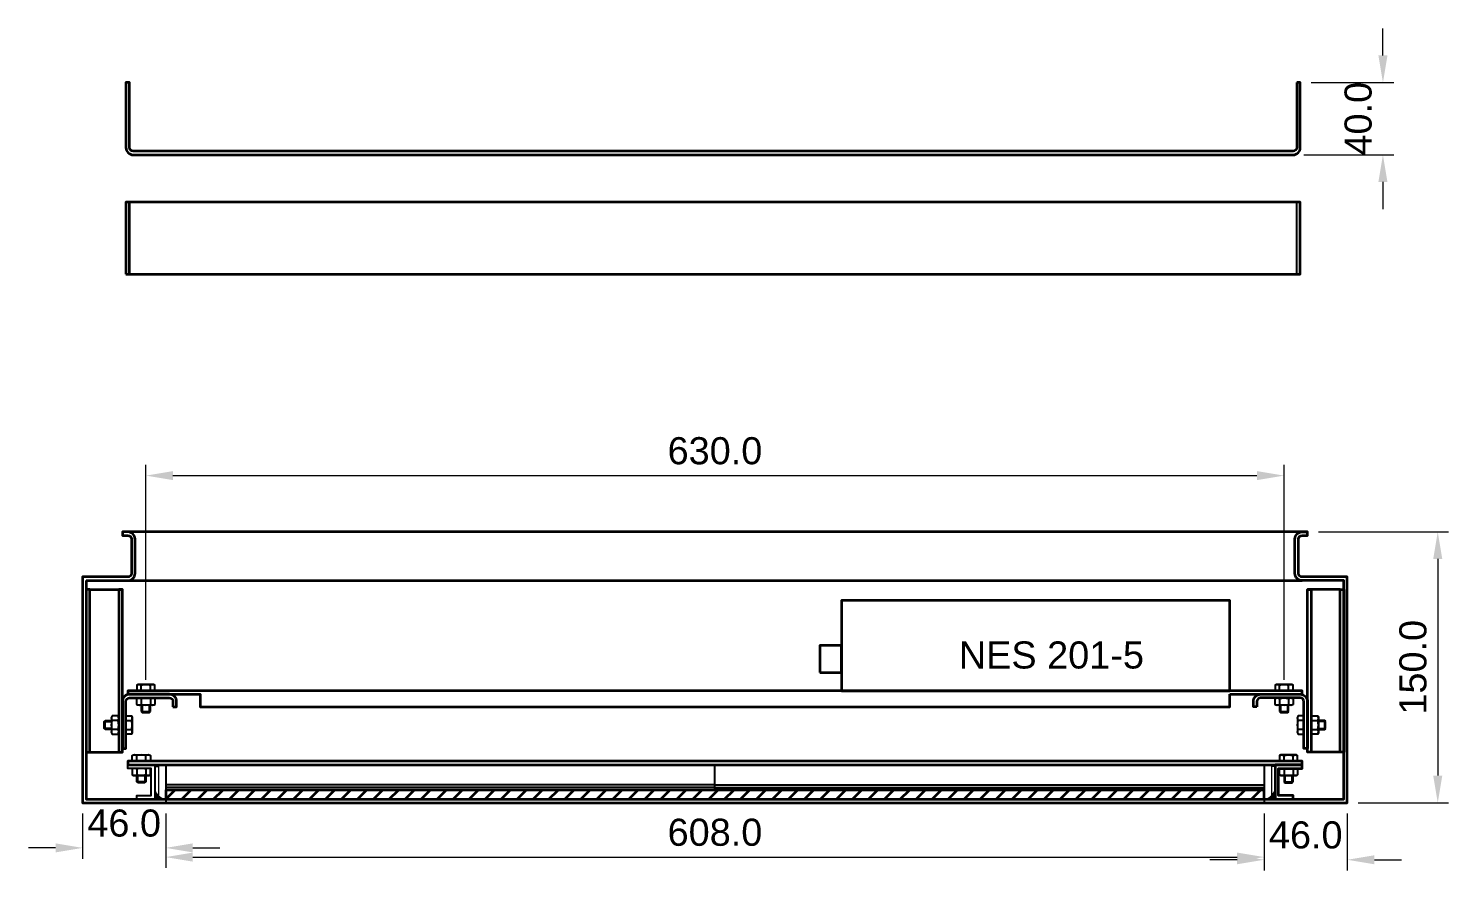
# Model space of a CAD drawing. Header units: inches. Extents: x 49419 to 111780, y 786065 to 1579898.
# Drawn here: x 58484 to 59270, y 787617 to 788084 of the extents above; entities that cross this region are included whole.
import ezdxf

# ---------------------------------------------------------------- set-up
doc = ezdxf.new("R2010")
doc.units = ezdxf.units.IN
doc.header["$MEASUREMENT"] = 0
doc.header["$PDMODE"] = 35
doc.header["$PDSIZE"] = -3
doc.layers.add('cutout', color=2, linetype='Continuous')
doc.layers.add('LED', color=1, linetype='Continuous')
for name, color, linetype, lineweight in [('Nep V', 1, 'Continuous', 35), ('tbi', 7, 'Continuous', 20), ('Thanh chiu luc', 5, 'Continuous', 25)]:
    doc.layers.add(name, color=color, linetype=linetype, lineweight=lineweight)
doc.styles.add('Arial1', font='arial.ttf', dxfattribs={"height": 6})
doc.styles.add('Arial3', font='arial.ttf', dxfattribs={"height": 15})
doc.dimstyles.new('Copy(5) of bom TL3-1', dxfattribs={"dimtxt": 15, "dimasz": 15, "dimexe": 6, "dimexo": 6, "dimgap": 6, "dimtad": 1, "dimdec": 1, "dimlfac": 0.333333, "dimzin": 0, "dimdsep": 46, "dimtxsty": 'Arial3', "dimcen": 0.09, "dimclrd": 8, "dimclre": 9, "dimclrt": 5, "dimadec": 0, "dimazin": 0, "dimtfac": 1, "dimtdec": 1, "dimtix": 1, "dimtofl": 0, "dimtmove": 0, "dimatfit": 3, "dimfxl": 1, "dimtolj": 1, "dimtzin": 0, "dimlwd": 0, "dimlwe": 0, "dimarcsym": 0})

# ---------------------------------------------------------------- blocks, each defined once
blk = doc.blocks.new('led P3.75 bottom')
at = {"layer": 'LED', "color": 1, "linetype": 'Continuous'}
for p, q in [((304, -11), (0, -11)), ((304, -12.5), (0, -12.5))]:
    blk.add_line(p, q, dxfattribs=at)
blk.add_lwpolyline([(0, 0), (0, -14), (304, -14), (304, 0)], close=True, dxfattribs=at)
blk = doc.blocks.new('*D377')
at = {"layer": 'cutout', "color": 8, "linetype": 'Continuous', "lineweight": 0}
for p, q in [((59234.07, 788068.64), (59234.07, 788083.64)), ((59234.07, 787998.64), (59234.07, 787983.64))]:
    blk.add_line(p, q, dxfattribs=at)
at = {"layer": 'cutout', "color": 9, "linetype": 'Continuous', "lineweight": 0}
for p, q in [((59194.34, 788053.64), (59240.07, 788053.64)), ((59190.34, 788013.64), (59240.07, 788013.64))]:
    blk.add_line(p, q, dxfattribs=at)
at = {"layer": 'cutout', "color": 8, "linetype": 'Continuous'}
for points in [[(59231.57, 788068.64), (59236.57, 788068.64), (59234.07, 788053.64)], [(59231.57, 787998.64), (59236.57, 787998.64), (59234.07, 788013.64)]]:
    blk.add_solid(points, dxfattribs=at)
at = {"layer": 'Defpoints', "color": 0, "linetype": 'Continuous'}
for p in [(59188.34, 788053.64), (59184.34, 788013.64), (59234.07, 788013.64)]:
    blk.add_point(p, dxfattribs=at)
at = {"layer": 'cutout', "color": 5, "linetype": 'Continuous', "insert": (59220.41, 788033.64), "char_height": 15, "attachment_point": 5, "rotation": 90, "style": 'Arial3'}
blk.add_mtext('\\A1;40.0', dxfattribs=at)
blk = doc.blocks.new('*D379')
at = {"layer": 'Defpoints', "color": 0, "linetype": 'Continuous'}
for p in [(59179.34, 787836.07), (58549.34, 787717.01), (59179.34, 787717.01)]:
    blk.add_point(p, dxfattribs=at)
at = {"layer": 'Nep V', "color": 9, "linetype": 'Continuous', "lineweight": 0}
for p, q in [((58549.34, 787723.01), (58549.34, 787842.07)), ((59179.34, 787723.01), (59179.34, 787842.07))]:
    blk.add_line(p, q, dxfattribs=at)
at = {"layer": 'Nep V', "color": 8, "linetype": 'Continuous', "lineweight": 0}
blk.add_line((58564.34, 787836.07), (59164.34, 787836.07), dxfattribs=at)
at = {"layer": 'Nep V', "color": 8, "linetype": 'Continuous'}
for points in [[(58564.34, 787838.57), (58564.34, 787833.57), (58549.34, 787836.07)], [(59164.34, 787838.57), (59164.34, 787833.57), (59179.34, 787836.07)]]:
    blk.add_solid(points, dxfattribs=at)
at = {"layer": 'Nep V', "color": 5, "linetype": 'Continuous', "insert": (58864.34, 787849.74), "char_height": 15, "attachment_point": 5, "style": 'Arial3'}
blk.add_mtext('\\A1;630.0', dxfattribs=at)
blk = doc.blocks.new('*D380')
at = {"layer": 'Defpoints', "color": 0, "linetype": 'Continuous'}
for p in [(58514.34, 787654.97), (58560.34, 787654.97), (58514.34, 787629.98)]:
    blk.add_point(p, dxfattribs=at)
at = {"layer": 'Nep V', "color": 9, "linetype": 'Continuous', "lineweight": 0}
for p, q in [((58514.34, 787648.97), (58514.34, 787623.98)), ((58560.34, 787648.97), (58560.34, 787623.98))]:
    blk.add_line(p, q, dxfattribs=at)
at = {"layer": 'Nep V', "color": 8, "linetype": 'Continuous', "lineweight": 0}
for p, q in [((58499.34, 787629.98), (58484.34, 787629.98)), ((58575.34, 787629.98), (58590.34, 787629.98))]:
    blk.add_line(p, q, dxfattribs=at)
at = {"layer": 'Nep V', "color": 8, "linetype": 'Continuous'}
for points in [[(58499.34, 787632.48), (58499.34, 787627.48), (58514.34, 787629.98)], [(58575.34, 787632.48), (58575.34, 787627.48), (58560.34, 787629.98)]]:
    blk.add_solid(points, dxfattribs=at)
at = {"layer": 'Nep V', "color": 5, "linetype": 'Continuous', "insert": (58537.34, 787643.63), "char_height": 15, "attachment_point": 5, "style": 'Arial3'}
blk.add_mtext('\\A1;46.0', dxfattribs=at)
blk = doc.blocks.new('*D381')
at = {"layer": 'Defpoints', "color": 0, "linetype": 'Continuous'}
for p in [(59168.34, 787654.97), (59214.34, 787654.97), (59214.34, 787623.41)]:
    blk.add_point(p, dxfattribs=at)
at = {"layer": 'Nep V', "color": 9, "linetype": 'Continuous', "lineweight": 0}
for p, q in [((59168.34, 787648.97), (59168.34, 787617.41)), ((59214.34, 787648.97), (59214.34, 787617.41))]:
    blk.add_line(p, q, dxfattribs=at)
at = {"layer": 'Nep V', "color": 8, "linetype": 'Continuous', "lineweight": 0}
for p, q in [((59153.34, 787623.41), (59138.34, 787623.41)), ((59229.34, 787623.41), (59244.34, 787623.41))]:
    blk.add_line(p, q, dxfattribs=at)
at = {"layer": 'Nep V', "color": 8, "linetype": 'Continuous'}
for points in [[(59153.34, 787625.91), (59153.34, 787620.91), (59168.34, 787623.41)], [(59229.34, 787625.91), (59229.34, 787620.91), (59214.34, 787623.41)]]:
    blk.add_solid(points, dxfattribs=at)
at = {"layer": 'Nep V', "color": 5, "linetype": 'Continuous', "insert": (59191.34, 787637.07), "char_height": 15, "attachment_point": 5, "style": 'Arial3'}
blk.add_mtext('\\A1;46.0', dxfattribs=at)
blk = doc.blocks.new('*D382')
at = {"layer": 'Defpoints', "color": 0, "linetype": 'Continuous'}
for p in [(58560.34, 787654.97), (59168.34, 787654.97), (59168.34, 787624.88)]:
    blk.add_point(p, dxfattribs=at)
at = {"layer": 'Nep V', "color": 9, "linetype": 'Continuous', "lineweight": 0}
for p, q in [((58560.34, 787648.97), (58560.34, 787618.88)), ((59168.34, 787648.97), (59168.34, 787618.88))]:
    blk.add_line(p, q, dxfattribs=at)
at = {"layer": 'Nep V', "color": 8, "linetype": 'Continuous', "lineweight": 0}
blk.add_line((58575.34, 787624.88), (59153.34, 787624.88), dxfattribs=at)
at = {"layer": 'Nep V', "color": 8, "linetype": 'Continuous'}
for points in [[(58575.34, 787627.38), (58575.34, 787622.38), (58560.34, 787624.88)], [(59153.34, 787627.38), (59153.34, 787622.38), (59168.34, 787624.88)]]:
    blk.add_solid(points, dxfattribs=at)
at = {"layer": 'Nep V', "color": 5, "linetype": 'Continuous', "insert": (58864.34, 787638.54), "char_height": 15, "attachment_point": 5, "style": 'Arial3'}
blk.add_mtext('\\A1;608.0', dxfattribs=at)
blk = doc.blocks.new('*D401')
at = {"layer": 'Defpoints', "color": 0, "linetype": 'Continuous'}
for p in [(59192.34, 787804.97), (59214.34, 787654.97), (59264.41, 787654.97)]:
    blk.add_point(p, dxfattribs=at)
at = {"layer": 'Nep V', "color": 9, "linetype": 'Continuous', "lineweight": 0}
for p, q in [((59198.34, 787804.97), (59270.41, 787804.97)), ((59220.34, 787654.97), (59270.41, 787654.97))]:
    blk.add_line(p, q, dxfattribs=at)
at = {"layer": 'Nep V', "color": 8, "linetype": 'Continuous', "lineweight": 0}
blk.add_line((59264.41, 787789.97), (59264.41, 787669.97), dxfattribs=at)
at = {"layer": 'Nep V', "color": 8, "linetype": 'Continuous'}
for points in [[(59261.91, 787789.97), (59266.91, 787789.97), (59264.41, 787804.97)], [(59261.91, 787669.97), (59266.91, 787669.97), (59264.41, 787654.97)]]:
    blk.add_solid(points, dxfattribs=at)
at = {"layer": 'Nep V', "color": 5, "linetype": 'Continuous', "insert": (59250.76, 787729.97), "char_height": 15, "attachment_point": 5, "rotation": 90, "style": 'Arial3'}
blk.add_mtext('\\A1;150.0', dxfattribs=at)

msp = doc.modelspace()

# ---------------------------------------------------------------- hatches: boundary and pattern name
at = {"layer": 'Nep V', "linetype": 'Continuous'}
h = msp.add_hatch(dxfattribs=at)
h.set_pattern_fill('ANSI31', color=1, scale=50, style=0)
h.set_pattern_definition([(45, (2352.3143, 0), (-4.41941738, 4.41941738), [])])
h.paths.add_polyline_path([(58560.34, 787656.97), (59168.34, 787656.97), (59168.34, 787661.97), (58560.34, 787661.97)])
at = {"layer": 'tbi', "linetype": 'Continuous'}
h = msp.add_hatch(color=5, dxfattribs=at)
h.dxf.hatch_style = 1
h.paths.add_polyline_path([(58554.34, 787661.97), (58554.34, 787656.97), (58559.62, 787656.97, -0.266754)])
h = msp.add_hatch(color=5, dxfattribs=at)
h.dxf.hatch_style = 1
h.paths.add_polyline_path([(59174.34, 787661.97), (59174.34, 787656.97), (59169.05, 787656.97, 0.266754)])

# ---------------------------------------------------------------- linework, layer by layer
at = {"color": 8, "linetype": 'Continuous'}
for points in [[(58554.34, 787717.01), (58554.34, 787720.14), (58553.7, 787720.51), (58544.97, 787720.51), (58544.34, 787720.14), (58544.34, 787717.01)], [(59184.34, 787717.01), (59184.34, 787720.14), (59183.7, 787720.51), (59174.97, 787720.51), (59174.34, 787720.14), (59174.34, 787717.01)], [(58554.34, 787709.37), (58553.7, 787709.01), (58544.97, 787709.01), (58544.34, 787709.37), (58544.34, 787712.64), (58544.97, 787713.01), (58553.7, 787713.01), (58554.34, 787712.64)], [(59184.34, 787709.37), (59183.7, 787709.01), (59174.97, 787709.01), (59174.34, 787709.37), (59174.34, 787712.64), (59174.97, 787713.01), (59183.7, 787713.01), (59184.34, 787712.64)], [(58530.7, 787703.01), (58530.34, 787702.37), (58530.34, 787693.64), (58530.7, 787693.01), (58533.97, 787693.01), (58534.34, 787693.64), (58534.34, 787702.37), (58533.97, 787703.01)], [(58538.34, 787703.01), (58541.47, 787703.01), (58541.84, 787702.37), (58541.84, 787693.64), (58541.47, 787693.01), (58538.34, 787693.01)], [(59190.34, 787703.01), (59187.2, 787703.01), (59186.84, 787702.37), (59186.84, 787693.64), (59187.2, 787693.01), (59190.34, 787693.01)], [(59197.97, 787703.01), (59198.34, 787702.37), (59198.34, 787693.64), (59197.97, 787693.01), (59194.7, 787693.01), (59194.34, 787693.64), (59194.34, 787702.37), (59194.7, 787703.01)], [(58541.84, 787677.97), (58541.84, 787681.1), (58542.47, 787681.47), (58551.2, 787681.47), (58551.84, 787681.1), (58551.84, 787677.97)], [(59186.84, 787677.97), (59186.84, 787681.1), (59186.2, 787681.47), (59177.47, 787681.47), (59176.84, 787681.1), (59176.84, 787677.97)], [(58541.84, 787670.34), (58542.47, 787669.97), (58551.2, 787669.97), (58551.84, 787670.34), (58551.84, 787673.6), (58551.2, 787673.97), (58542.47, 787673.97), (58541.84, 787673.6)], [(59186.84, 787670.34), (59186.2, 787669.97), (59177.47, 787669.97), (59176.84, 787670.34), (59176.84, 787673.6), (59177.47, 787673.97), (59186.2, 787673.97), (59186.84, 787673.6)]]:
    msp.add_lwpolyline(points, close=True, dxfattribs=at)
for points in [[(58544.34, 787720.14, -0.2948), (58546.84, 787720.14, -0.1474), (58551.84, 787720.14, -0.2948), (58554.34, 787720.14, -0.2948)], [(59174.34, 787720.14, -0.2948), (59176.84, 787720.14, -0.1474), (59181.84, 787720.14, -0.2948), (59184.34, 787720.14, -0.2948)], [(58544.34, 787712.64, -0.2948), (58546.84, 787712.64, -0.1474), (58551.84, 787712.64, -0.2948), (58554.34, 787712.64, -0.2948)], [(58544.34, 787709.37, 0.2948), (58546.84, 787709.37, 0.1474), (58551.84, 787709.37, 0.2948), (58554.34, 787709.37, 0.2948)], [(59174.34, 787712.64, -0.2948), (59176.84, 787712.64, -0.1474), (59181.84, 787712.64, -0.2948), (59184.34, 787712.64, -0.2948)], [(59174.34, 787709.37, 0.2948), (59176.84, 787709.37, 0.1474), (59181.84, 787709.37, 0.2948), (59184.34, 787709.37, 0.2948)], [(58530.7, 787693.01, -0.2948), (58530.7, 787695.51, -0.1474), (58530.7, 787700.51, -0.2948), (58530.7, 787703.01, -0.2948)], [(58533.97, 787693.01, 0.2948), (58533.97, 787695.51, 0.1474), (58533.97, 787700.51, 0.2948), (58533.97, 787703.01, 0.2948)], [(58541.47, 787693.01, 0.2948), (58541.47, 787695.51, 0.1474), (58541.47, 787700.51, 0.2948), (58541.47, 787703.01, 0.2948)], [(59187.2, 787693.01, -0.2948), (59187.2, 787695.51, -0.1474), (59187.2, 787700.51, -0.2948), (59187.2, 787703.01, -0.2948)], [(59194.7, 787693.01, -0.2948), (59194.7, 787695.51, -0.1474), (59194.7, 787700.51, -0.2948), (59194.7, 787703.01, -0.2948)], [(59197.97, 787693.01, 0.2948), (59197.97, 787695.51, 0.1474), (59197.97, 787700.51, 0.2948), (59197.97, 787703.01, 0.2948)], [(58551.84, 787681.1, 0.2948), (58549.34, 787681.1, 0.1474), (58544.34, 787681.1, 0.2948), (58541.84, 787681.1, 0.2948)], [(59176.84, 787681.1, -0.2948), (59179.34, 787681.1, -0.1474), (59184.34, 787681.1, -0.2948), (59186.84, 787681.1, -0.2948)], [(58551.84, 787673.6, 0.2948), (58549.34, 787673.6, 0.1474), (58544.34, 787673.6, 0.2948), (58541.84, 787673.6, 0.2948)], [(58551.84, 787670.34, -0.2948), (58549.34, 787670.34, -0.1474), (58544.34, 787670.34, -0.2948), (58541.84, 787670.34, -0.2948)], [(59176.84, 787673.6, -0.2948), (59179.34, 787673.6, -0.1474), (59184.34, 787673.6, -0.2948), (59186.84, 787673.6, -0.2948)], [(59176.84, 787670.34, 0.2948), (59179.34, 787670.34, 0.1474), (59184.34, 787670.34, 0.2948), (59186.84, 787670.34, 0.2948)]]:
    msp.add_lwpolyline(points, format="xyb", dxfattribs=at)
for points in [[(58546.84, 787717.01), (58546.84, 787720.14)], [(58551.84, 787717.01), (58551.84, 787720.14)], [(59176.84, 787717.01), (59176.84, 787720.14)], [(59181.84, 787717.01), (59181.84, 787720.14)], [(58546.84, 787712.64), (58546.84, 787709.37)], [(58551.84, 787712.64), (58551.84, 787709.37)], [(59176.84, 787712.64), (59176.84, 787709.37)], [(59181.84, 787712.64), (59181.84, 787709.37)], [(58533.97, 787700.51), (58530.7, 787700.51)], [(58538.34, 787700.51), (58541.47, 787700.51)], [(59190.34, 787700.51), (59187.2, 787700.51)], [(59194.7, 787700.51), (59197.97, 787700.51)], [(58533.97, 787695.51), (58530.7, 787695.51)], [(58538.34, 787695.51), (58541.47, 787695.51)], [(59190.34, 787695.51), (59187.2, 787695.51)], [(59194.7, 787695.51), (59197.97, 787695.51)], [(58544.34, 787677.97), (58544.34, 787681.1)], [(58549.34, 787677.97), (58549.34, 787681.1)], [(59179.34, 787677.97), (59179.34, 787681.1)], [(59184.34, 787677.97), (59184.34, 787681.1)], [(58544.34, 787673.6), (58544.34, 787670.34)], [(58549.34, 787673.6), (58549.34, 787670.34)], [(59179.34, 787673.6), (59179.34, 787670.34)], [(59184.34, 787673.6), (59184.34, 787670.34)]]:
    msp.add_lwpolyline(points, dxfattribs=at)
at = {"layer": 'cutout', "color": 1, "linetype": 'Continuous'}
for p, q in [((59186.34, 787947.52), (59186.34, 787987.52)), ((58560.34, 787656.97), (58560.34, 787654.97)), ((59168.34, 787656.97), (59168.34, 787654.97))]:
    msp.add_line(p, q, dxfattribs=at)
msp.add_lwpolyline([(58554.34, 787656.97), (58544.34, 787656.97), (58544.34, 787658.97), (58552.34, 787658.97), (58552.34, 787673.97), (58539.34, 787673.97), (58539.34, 787675.97), (58554.34, 787675.97)], close=True, dxfattribs=at)
at = {"layer": 'Nep V', "color": 1, "linetype": 'Continuous'}
for p, q in [((58540.34, 787947.52), (58540.34, 787987.52)), ((58539.34, 787777.97), (59189.34, 787777.97))]:
    msp.add_line(p, q, dxfattribs=at)
at = {"layer": 'Nep V', "linetype": 'Continuous'}
for p, q in [((58518.34, 787772.97), (58536.34, 787772.97)), ((59210.34, 787772.97), (59192.34, 787772.97)), ((58518.34, 787682.97), (58536.34, 787682.97)), ((59210.34, 787682.97), (59192.34, 787682.97))]:
    msp.add_line(p, q, dxfattribs=at)
at = {"layer": 'Nep V', "color": 1, "linetype": 'Continuous'}
for points in [[(59186.34, 788053.64), (59186.34, 788017.64, -0.414214), (59184.34, 788015.64), (58542.34, 788015.64, -0.414214), (58540.34, 788017.64), (58540.34, 788053.64), (58538.34, 788053.64), (58538.34, 788017.64, 0.414214), (58542.34, 788013.64), (59184.34, 788013.64, 0.414214), (59188.34, 788017.64), (59188.34, 788053.64), (59186.34, 788053.64)], [(59187.34, 787800.97, -0.414214), (59189.34, 787802.97), (59192.34, 787802.97), (59192.34, 787804.97), (58536.34, 787804.97), (58536.34, 787802.97), (58539.34, 787802.97, -0.414214), (58541.34, 787800.97), (58541.34, 787781.97, -0.414214), (58539.34, 787779.97), (58514.34, 787779.97), (58514.34, 787654.97), (59214.34, 787654.97), (59214.34, 787779.97), (59189.34, 787779.97, -0.414214), (59187.34, 787781.97), (59187.34, 787800.97)], [(58516.34, 787777.97), (58516.34, 787656.97), (59212.34, 787656.97), (59212.34, 787777.97), (59189.34, 787777.97, -0.414214), (59185.34, 787781.97), (59185.34, 787800.97, -0.414214), (59189.34, 787804.97), (59192.34, 787804.97)], [(58516.34, 787777.97), (58539.34, 787777.97, 0.414214), (58543.34, 787781.97), (58543.34, 787800.97, 0.414214), (58539.34, 787804.97), (58536.34, 787804.97)], [(58564.34, 787708.01), (58566.34, 787708.01), (58566.34, 787711.01, 0.414214), (58562.34, 787715.01), (58540.34, 787715.01, 0.414214), (58536.34, 787711.01), (58536.34, 787685.01), (58538.34, 787685.01), (58538.34, 787711.01, -0.414214), (58540.34, 787713.01), (58562.34, 787713.01, -0.414214), (58564.34, 787711.01), (58564.34, 787708.01)], [(59164.34, 787708.01), (59162.34, 787708.01), (59162.34, 787711.01, -0.414214), (59166.34, 787715.01), (59188.34, 787715.01, -0.414214), (59192.34, 787711.01), (59192.34, 787685.01), (59190.34, 787685.01), (59190.34, 787711.01, 0.414214), (59188.34, 787713.01), (59166.34, 787713.01, 0.414214), (59164.34, 787711.01), (59164.34, 787708.01)]]:
    msp.add_lwpolyline(points, format="xyb", dxfattribs=at)
for points in [[(58538.34, 787947.52), (59188.34, 787947.52), (59188.34, 787987.52), (58538.34, 787987.52)], [(58516.34, 787682.97), (58518.34, 787682.97), (58518.34, 787772.97), (58516.34, 787772.97)], [(58534.34, 787682.97), (58536.34, 787682.97), (58536.34, 787772.97), (58534.34, 787772.97)], [(59194.34, 787682.97), (59192.34, 787682.97), (59192.34, 787772.97), (59194.34, 787772.97)], [(59212.34, 787682.97), (59210.34, 787682.97), (59210.34, 787772.97), (59212.34, 787772.97)], [(58539.34, 787675.97), (59189.34, 787675.97), (59189.34, 787677.97), (58539.34, 787677.97)], [(59174.34, 787656.97), (59184.34, 787656.97), (59184.34, 787658.97), (59176.34, 787658.97), (59176.34, 787673.97), (59189.34, 787673.97), (59189.34, 787675.97), (59174.34, 787675.97)], [(58560.34, 787656.97), (59168.34, 787656.97), (59168.34, 787661.97), (58560.34, 787661.97)]]:
    msp.add_lwpolyline(points, close=True, dxfattribs=at)
for points in [[(58543.34, 787804.97), (58541.34, 787804.97)], [(59149.34, 787715.01), (59189.34, 787715.01), (59189.34, 787717.01), (58539.34, 787717.01), (58539.34, 787715.01), (58579.34, 787715.01), (58579.34, 787708.01), (59149.34, 787708.01), (59149.34, 787715.01)]]:
    msp.add_lwpolyline(points, dxfattribs=at)
at = {"layer": 'Nep V', "linetype": 'Continuous'}
for points in [[(58934.34, 787717.01), (59149.34, 787717.01), (59149.34, 787767.01), (58934.34, 787767.01)], [(58922.34, 787727.01), (58934.34, 787727.01), (58934.34, 787742.01), (58922.34, 787742.01)]]:
    msp.add_lwpolyline(points, close=True, dxfattribs=at)
at = {"layer": 'tbi', "color": 5, "linetype": 'Continuous'}
for p, q in [((58554.34, 787674.97, -2), (58556.34, 787674.97, -2)), ((58554.34, 787674.97, -2), (58554.34, 787656.97, -2)), ((58556.34, 787674.97, -2), (58556.34, 787656.97, -2)), ((59174.34, 787674.97, -2), (59172.34, 787674.97, -2)), ((59172.34, 787674.97, -2), (59172.34, 787656.97, -2)), ((59174.34, 787674.97, -2), (59174.34, 787656.97, -2)), ((58554.34, 787661.97), (58554.34, 787656.97)), ((59174.34, 787661.97), (59174.34, 787656.97)), ((58554.34, 787656.97), (58559.62, 787656.97)), ((59174.34, 787656.97), (59169.05, 787656.97))]:
    msp.add_line(p, q, dxfattribs=at)
for centre, start, end in [((58561.33, 787664.07), 196.72924, 256.47365), ((59167.34, 787664.07), 283.52635, 343.27076)]:
    msp.add_arc(centre, 7.31, start, end, dxfattribs=at)
at = {"layer": 'Thanh chiu luc', "color": 8, "linetype": 'Continuous'}
for p, q in [((58546.84, 787709.01), (58546.84, 787705.51)), ((58547.34, 787709.01), (58547.34, 787705.01)), ((58551.34, 787705.01), (58551.34, 787709.01)), ((58551.84, 787705.51), (58551.84, 787709.01)), ((59176.84, 787709.01), (59176.84, 787705.51)), ((59177.34, 787709.01), (59177.34, 787705.01)), ((59181.34, 787705.01), (59181.34, 787709.01)), ((59181.84, 787705.51), (59181.84, 787709.01)), ((58526.34, 787700.01), (58526.84, 787700.51)), ((58526.34, 787700.01), (58530.34, 787700.01)), ((58526.34, 787696.01), (58526.34, 787700.01)), ((58526.84, 787695.51), (58526.84, 787700.51)), ((58526.84, 787700.51), (58530.34, 787700.51)), ((58546.84, 787705.51), (58551.84, 787705.51)), ((58546.84, 787705.51), (58547.34, 787705.01)), ((58547.34, 787705.01), (58551.34, 787705.01)), ((58551.34, 787705.01), (58551.84, 787705.51)), ((59176.84, 787705.51), (59181.84, 787705.51)), ((59176.84, 787705.51), (59177.34, 787705.01)), ((59177.34, 787705.01), (59181.34, 787705.01)), ((59181.34, 787705.01), (59181.84, 787705.51)), ((59201.84, 787700.51), (59198.34, 787700.51)), ((59202.34, 787700.01), (59198.34, 787700.01)), ((59201.84, 787695.51), (59201.84, 787700.51)), ((59202.34, 787700.01), (59201.84, 787700.51)), ((59202.34, 787696.01), (59202.34, 787700.01)), ((58530.34, 787696.01), (58526.34, 787696.01)), ((58526.84, 787695.51), (58526.34, 787696.01)), ((58530.34, 787695.51), (58526.84, 787695.51)), ((59198.34, 787696.01), (59202.34, 787696.01)), ((59198.34, 787695.51), (59201.84, 787695.51)), ((59201.84, 787695.51), (59202.34, 787696.01)), ((58544.34, 787666.47), (58544.34, 787669.97)), ((58549.34, 787666.47), (58544.34, 787666.47)), ((58544.84, 787665.97), (58544.34, 787666.47)), ((58544.84, 787665.97), (58544.84, 787669.97)), ((58548.84, 787669.97), (58548.84, 787665.97)), ((58549.34, 787666.47), (58548.84, 787665.97)), ((58549.34, 787669.97), (58549.34, 787666.47)), ((59179.34, 787669.97), (59179.34, 787666.47)), ((59179.34, 787666.47), (59184.34, 787666.47)), ((59179.34, 787666.47), (59179.84, 787665.97)), ((59179.84, 787669.97), (59179.84, 787665.97)), ((59183.84, 787665.97), (59183.84, 787669.97)), ((59183.84, 787665.97), (59184.34, 787666.47)), ((59184.34, 787666.47), (59184.34, 787669.97)), ((58548.84, 787665.97), (58544.84, 787665.97)), ((59179.84, 787665.97), (59183.84, 787665.97))]:
    msp.add_line(p, q, dxfattribs=at)

# ---------------------------------------------------------------- block references
at = {"layer": 'Nep V', "color": 1, "linetype": 'Continuous'}
msp.add_blockref('led P3.75 bottom', (58560.34, 787675.97), dxfattribs=at)
at = {"layer": 'Nep V', "color": 1, "linetype": 'Continuous', "xscale": -1}
msp.add_blockref('led P3.75 bottom', (59168.34, 787675.97), dxfattribs=at)

# ---------------------------------------------------------------- texts
at = {"layer": 'Nep V', "color": 1, "linetype": 'Continuous', "insert": (58949.34, 787744.28), "char_height": 15, "width": 200, "attachment_point": 1, "style": 'Arial1'}
msp.add_mtext('\\pi49.966;NES 201-5', dxfattribs=at)

# ---------------------------------------------------------------- dimensions: what is measured, and where the dimension line sits
at = {"layer": 'cutout', "color": 1, "linetype": 'Continuous'}
dim = msp.add_linear_dim(base=(59234.07, 788013.64), p1=(59188.34, 788053.64), p2=(59184.34, 788013.64), angle=90, dimstyle='Copy(5) of bom TL3-1', override={"dimlfac": 1}, dxfattribs=at)
dim.commit()
dim.dimension.update_dxf_attribs({"geometry": '*D377', "text_midpoint": (59220.41, 788033.64)})
at = {"layer": 'Nep V', "linetype": 'Continuous'}
for base, p1, p2, picture, middle in [((59179.34, 787836.07), (58549.34, 787717.01), (59179.34, 787717.01), '*D379', (58864.34, 787849.74)), ((58514.34, 787629.98), (58560.34, 787654.97), (58514.34, 787654.97), '*D380', (58537.34, 787643.63)), ((59168.34, 787624.88), (58560.34, 787654.97), (59168.34, 787654.97), '*D382', (58864.34, 787638.54)), ((59214.34, 787623.41), (59168.34, 787654.97), (59214.34, 787654.97), '*D381', (59191.34, 787637.07))]:
    dim = msp.add_linear_dim(base=base, p1=p1, p2=p2, dimstyle='Copy(5) of bom TL3-1', override={"dimlfac": 1}, dxfattribs=at)
    dim.commit()
    dim.dimension.update_dxf_attribs({"geometry": picture, "text_midpoint": middle})
dim = msp.add_linear_dim(base=(59264.41, 787654.97), p1=(59192.34, 787804.97), p2=(59214.34, 787654.97), angle=90, dimstyle='Copy(5) of bom TL3-1', override={"dimlfac": 1}, dxfattribs=at)
dim.commit()
dim.dimension.update_dxf_attribs({"geometry": '*D401', "text_midpoint": (59250.76, 787729.97)})

doc.saveas('drawing.dxf')
